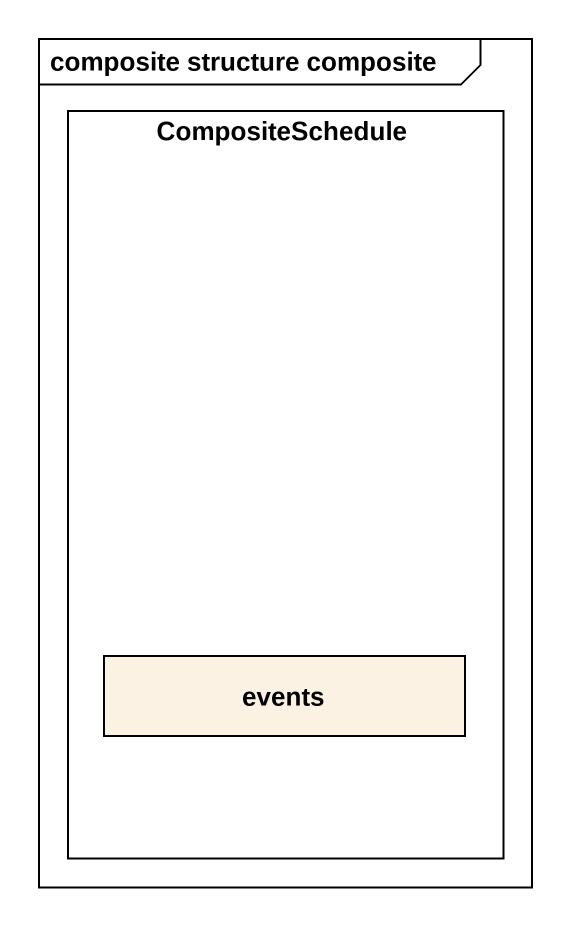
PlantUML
@startuml
mainframe composite structure composite
rectangle CompositeSchedule {
  rectangle events
}
@enduml
